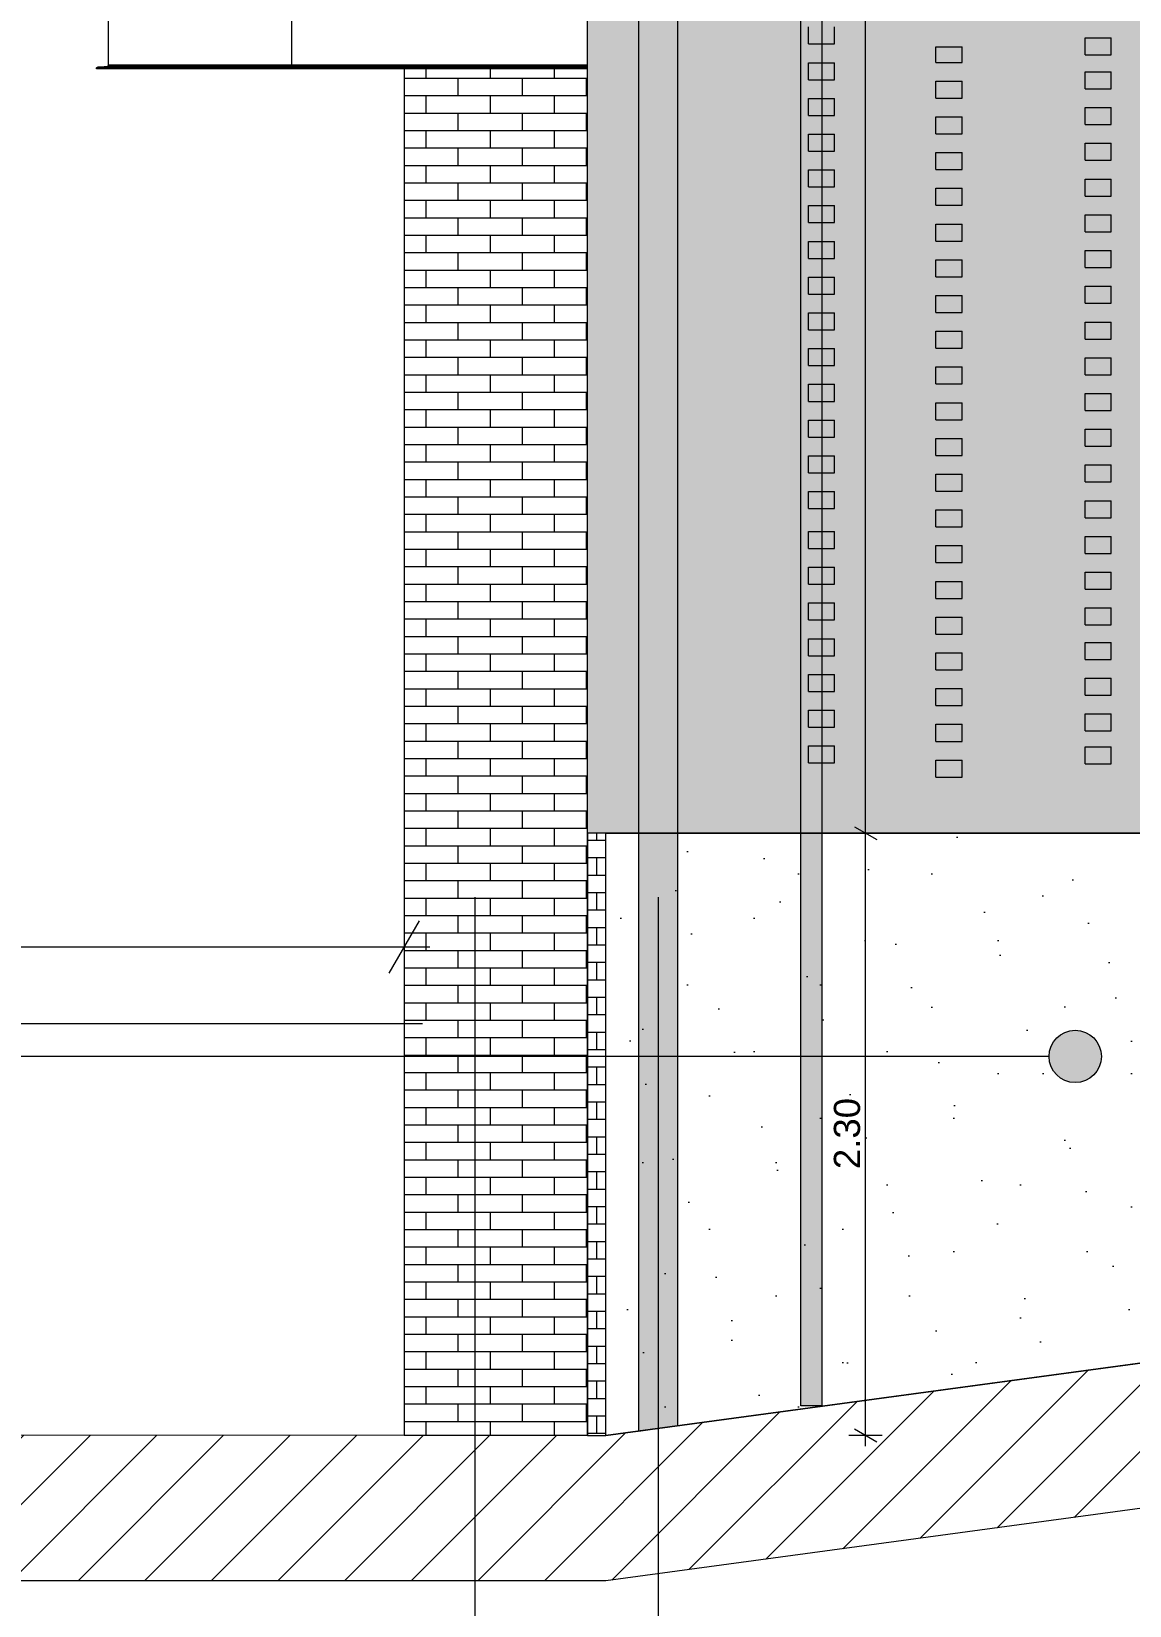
# Model space of a CAD drawing. Header units: millimetres. Extents: x 475616349 to 476941521, y 4620115302 to 4621446928.
# Drawn here: x 476719015 to 476723211, y 4620469891 to 4620475904 of the extents above; entities that cross this region are included whole.
import ezdxf

# ---------------------------------------------------------------- set-up
doc = ezdxf.new("R2010")
doc.units = ezdxf.units.MM
doc.header["$MEASUREMENT"] = 0
for name, color, linetype, lineweight in [('0_Pen_No__250_Pen_No__255', 255, 'Continuous', 0), ('0_Pen_No__250_Pen_No__7', 7, 'Continuous', 0), ('2D Drafting - General_Pen_No__7_Pen_No__250', 7, 'Continuous', 0), ('2D Drafting - General_Pen_No__7_Pen_No__7', 7, 'Continuous', 0), ('New_2D Drafting - General_Pen_No__30_Pen_No__9_Pen_No__9_Pen_No__255', 255, 'Continuous', 0), ('New_2D Drafting - General_Pen_No__30_Pen_No__9_Pen_No__9_Pen_No__42', 250, 'Continuous', 0), ('New_2D Drafting - General_Pen_No__30_Pen_No__9_Pen_No__9_Pen_No__7', 7, 'Continuous', 0), ('New_Structural - Bearing_Pen_No__1', 1, 'Continuous', 0), ('New_Structural - Bearing_Pen_No__250', 7, 'Continuous', 0), ('New_zoma_Pen_No__4', 7, 'Continuous', 0), ('New_zoma_Pen_No__7', 7, 'Continuous', 0), ('Structural - Bearing_Pen_No__7', 7, 'Continuous', 0), ('zoma_Pen_No__1', 1, 'Continuous', 0), ('zoma_Pen_No__142', 142, 'Continuous', 0), ('zoma_Pen_No__5_Pen_No__142', 142, 'Continuous', 0), ('zoma_Pen_No__5_Pen_No__144', 144, 'Continuous', 0)]:
    doc.layers.add(name, color=color, linetype=linetype, lineweight=lineweight)
doc.layers.add('New_2D Drafting - General_Pen_No__30_Pen_No__9_Pen_No__9_Pen_No__254', color=7, linetype='Continuous', lineweight=0, true_color=0xcccccc)
for name, color, linetype in [('New_zoma', 7, 'Continuous'), ('zoma', 7, 'Continuous'), ('zoma_Pen_No__5', 7, 'Continuous')]:
    doc.layers.add(name, color=color, linetype=linetype)
doc.styles.add('GENERATED_STYLE_1', font='arial.ttf')
doc.styles.add('GENERATED_STYLE_2', font='arial.ttf')
doc.linetypes.add('Break', pattern='A,0,[1,бѓЎбѓђбѓ®бѓљбѓ\x98бѓ\x98 #13 nika1.Shx,S=15.679026,R=0,X=0,Y=0],-1975.557214,0', length=1975.557214)
doc.dimstyles.new('GENERATED_STYLE__1', dxfattribs={"dimtxt": 200, "dimasz": 64.421331, "dimexe": 0.18, "dimexo": 3, "dimgap": 0.09, "dimtad": 1, "dimtih": 1, "dimtoh": 1, "dimlfac": 0.001, "dimzin": 0, "dimdsep": 46, "dimtxsty": 'GENERATED_STYLE_2', "dimblk": 'ARROWHEAD_2', "dimblk1": 'ARROWHEAD_2', "dimblk2": 'ARROWHEAD_2', "dimcen": 0.09, "dimclrd": 142, "dimclre": 142, "dimclrt": 142, "dimadec": 0, "dimazin": 0, "dimtfac": 1, "dimtdec": 4, "dimtmove": 0, "dimatfit": 3, "dimfxl": 1, "dimtolj": 1, "dimtzin": 0, "dimarcsym": 0})
doc.dimstyles.new('GENERATED_STYLE__19', dxfattribs={"dimtxt": 100, "dimasz": 64.421331, "dimexe": 0.18, "dimexo": 3, "dimgap": 0.09, "dimtad": 1, "dimlfac": 0.001, "dimzin": 0, "dimdsep": 46, "dimtxsty": 'GENERATED_STYLE_1', "dimblk": 'ARROWHEAD_2', "dimblk1": 'ARROWHEAD_2', "dimblk2": 'ARROWHEAD_2', "dimcen": 0.09, "dimclrd": 7, "dimclre": 7, "dimclrt": 7, "dimadec": 0, "dimazin": 0, "dimtfac": 1, "dimtdec": 4, "dimtmove": 0, "dimatfit": 3, "dimfxl": 1, "dimtolj": 1, "dimtzin": 0, "dimarcsym": 0})
doc.dimstyles.new('GENERATED_STYLE__4', dxfattribs={"dimtxt": 300, "dimasz": 152, "dimexe": 0.18, "dimexo": 3, "dimgap": 0.09, "dimtad": 1, "dimtih": 1, "dimtoh": 1, "dimlfac": 0.001, "dimzin": 0, "dimdsep": 46, "dimtxsty": 'GENERATED_STYLE_2', "dimblk": 'ARROWHEAD_2', "dimblk1": 'ARROWHEAD_2', "dimblk2": 'ARROWHEAD_2', "dimcen": 0.09, "dimclrd": 1, "dimclre": 1, "dimclrt": 1, "dimadec": 0, "dimazin": 0, "dimtfac": 1, "dimtdec": 4, "dimtmove": 0, "dimatfit": 3, "dimfxl": 1, "dimtolj": 1, "dimtzin": 0, "dimarcsym": 0})

# ---------------------------------------------------------------- blocks, each defined once
blk = doc.blocks.new('*D248', base_point=(476577134.1, 4620325125.7))
at = {"layer": 'zoma_Pen_No__142', "color": 142, "linetype": 'Continuous', "lineweight": 0, "transparency": 16777216}
for p, q in [((476720534.6, 4620468833.8), (476720485.7, 4620468749)), ((476720510.1, 4620468727.8), (476720510.1, 4620468855)), ((476720934.6, 4620468833.8), (476720885.7, 4620468749)), ((476720910.1, 4620468727.8), (476720910.1, 4620468855)), ((476720468.7, 4620468791.4), (476720510.1, 4620468791.4)), ((476720510.1, 4620468791.4), (476720910.1, 4620468791.4))]:
    blk.add_line(p, q, dxfattribs=at)
at = {"layer": 'zoma_Pen_No__142', "color": 142, "lineweight": 0, "transparency": 16777216, "insert": (476719953.5, 4620468831.4), "char_height": 200, "attachment_point": 7, "style": 'GENERATED_STYLE_2'}
blk.add_mtext('\\A1;{\\pql;\\fArial CYR|b0|i0|c204|p34;0.40}', dxfattribs=at)
blk = doc.blocks.new('ARROWHEAD_2')
at = {"color": 0, "linetype": 'Continuous', "lineweight": 0}
for p, q in [((-0.378, -0.655), (0.378, 0.655)), ((0, 0), (-1, 0))]:
    blk.add_line(p, q, dxfattribs=at)
blk = doc.blocks.new('*D249', base_point=(476577134.1, 4620325125.7))
at = {"layer": 'zoma_Pen_No__142', "color": 142, "linetype": 'Continuous', "lineweight": 0, "transparency": 16777216}
for p, q in [((476720934.6, 4620468833.8), (476720885.7, 4620468749)), ((476720910.1, 4620468727.8), (476720910.1, 4620468855)), ((476727431.1, 4620468833.8), (476727382.1, 4620468749)), ((476727406.6, 4620468727.8), (476727406.6, 4620468855)), ((476720910.1, 4620468791.4), (476727406.6, 4620468791.4))]:
    blk.add_line(p, q, dxfattribs=at)
at = {"layer": 'zoma_Pen_No__142', "color": 142, "lineweight": 0, "transparency": 16777216, "char_height": 200, "attachment_point": 7, "style": 'GENERATED_STYLE_2'}
for s, insert in [('\\A1;{\\pql;\\fArial CYR|b0|i0|c204|p34;6.50}', (476723892.3, 4620468831.4)), ('\\A1;{\\pql;\\fArial CYR|b0|i0|c204|p34;0.40}', (476726850, 4620468831.4))]:
    blk.add_mtext(s, dxfattribs=dict(at, insert=insert))
blk = doc.blocks.new('*D252', base_point=(476577134.1, 4620325125.7))
at = {"layer": 'zoma_Pen_No__142', "color": 142, "linetype": 'Continuous', "lineweight": 0, "transparency": 16777216}
for p, q in [((476720510.1, 4620468102.5), (476720510.1, 4620467975.4)), ((476738280.2, 4620468102.5), (476738280.2, 4620467975.4)), ((476720534.6, 4620468081.3), (476720485.7, 4620467996.6)), ((476738255.8, 4620467996.6), (476738304.7, 4620468081.3)), ((476720510.1, 4620468039), (476720468.7, 4620468039)), ((476738280.2, 4620468039), (476720510.1, 4620468039)), ((476738321.7, 4620468039), (476738280.2, 4620468039))]:
    blk.add_line(p, q, dxfattribs=at)
at = {"layer": 'zoma_Pen_No__142', "color": 142, "lineweight": 0, "transparency": 16777216, "insert": (476729053.2, 4620468079), "char_height": 200, "attachment_point": 7, "style": 'GENERATED_STYLE_2'}
blk.add_mtext('\\A1;{\\pql;\\fArial CYR|b0|i0|c204|p34;17.77}', dxfattribs=at)
blk = doc.blocks.new('*D253', base_point=(476577134.1, 4620325125.7))
at = {"layer": 'zoma_Pen_No__1', "color": 1, "linetype": 'Continuous', "lineweight": 0, "transparency": 16777216}
for p, q in [((476715580.2, 4620472556.1), (476715580.2, 4620472256.1)), ((476720439.9, 4620472556.1), (476720439.9, 4620472256.1)), ((476715637.9, 4620472506.1), (476715522.4, 4620472306.1)), ((476720382.1, 4620472306.1), (476720497.6, 4620472506.1)), ((476715580.2, 4620472406.1), (476715482.4, 4620472406.1)), ((476720439.9, 4620472406.1), (476715580.2, 4620472406.1)), ((476720537.7, 4620472406.1), (476720439.9, 4620472406.1))]:
    blk.add_line(p, q, dxfattribs=at)
at = {"layer": 'zoma_Pen_No__1', "color": 1, "lineweight": 0, "transparency": 16777216, "insert": (476717610.9, 4620472466.1), "char_height": 300, "attachment_point": 7, "style": 'GENERATED_STYLE_2'}
blk.add_mtext('\\A1;{\\pql;\\fArial CYR|b0|i0|c204|p34;6.00}', dxfattribs=at)
blk = doc.blocks.new('*D1100', base_point=(476577134.1, 4620325125.7))
at = {"layer": 'New_zoma_Pen_No__4', "color": 7, "linetype": 'Continuous', "lineweight": 0, "transparency": 16777216}
for p, q in [((476722160.3, 4620472865.3), (476722245.1, 4620472816.4)), ((476722266.3, 4620472840.9), (476722139.1, 4620472840.9)), ((476722202.7, 4620470540.7), (476722202.7, 4620472840.9)), ((476722266.3, 4620470540.7), (476722139.1, 4620470540.7)), ((476722160.3, 4620470565.2), (476722245.1, 4620470516.2)), ((476722202.7, 4620470499.2), (476722202.7, 4620470540.7))]:
    blk.add_line(p, q, dxfattribs=at)
at = {"layer": 'New_zoma_Pen_No__7', "color": 7, "lineweight": 0, "transparency": 16777216, "insert": (476722182.7, 4620471557.7), "char_height": 100, "attachment_point": 7, "rotation": 90, "style": 'GENERATED_STYLE_1'}
blk.add_mtext('\\A1;{\\pql;\\fArial|b0|i0|c0|p34;2.30}', dxfattribs=at)
blk = doc.blocks.new('*D1101', base_point=(476577134.1, 4620325125.7))
at = {"layer": 'New_zoma_Pen_No__4', "color": 7, "linetype": 'Continuous', "lineweight": 0, "transparency": 16777216}
for p, q in [((476722202.7, 4620486040.5), (476722202.7, 4620486081.9)), ((476722266.3, 4620486040.5), (476722139.1, 4620486040.5)), ((476722245.1, 4620486016), (476722160.3, 4620486064.9)), ((476722202.7, 4620472840.9), (476722202.7, 4620486040.5)), ((476722160.3, 4620472865.3), (476722245.1, 4620472816.4)), ((476722266.3, 4620472840.9), (476722139.1, 4620472840.9))]:
    blk.add_line(p, q, dxfattribs=at)
at = {"layer": 'New_zoma_Pen_No__7', "color": 7, "lineweight": 0, "transparency": 16777216, "insert": (476722182.7, 4620479269.7), "char_height": 100, "attachment_point": 7, "rotation": 90, "style": 'GENERATED_STYLE_1'}
blk.add_mtext('\\A1;{\\pql;\\fArial|b0|i0|c0|p34;13.20}', dxfattribs=at)
blk = doc.blocks.new('*D1113', base_point=(476577134.1, 4620325125.7))
at = {"layer": 'New_zoma_Pen_No__4', "color": 7, "linetype": 'Continuous', "lineweight": 0, "transparency": 16777216}
for p, q in [((476724695.2, 4620476916.4), (476724610.4, 4620476965.3)), ((476724652.8, 4620476940.9), (476724652.7, 4620472840.7)), ((476724610.3, 4620472865.2), (476724695, 4620472816.2)), ((476724589.1, 4620472840.7), (476724716.2, 4620472840.7)), ((476724652.7, 4620472840.7), (476724652.6, 4620472799.3))]:
    blk.add_line(p, q, dxfattribs=at)
at = {"layer": 'New_zoma_Pen_No__7', "color": 7, "lineweight": 0, "transparency": 16777216, "insert": (476724632.7, 4620474757.8), "char_height": 100, "attachment_point": 7, "rotation": 89.9977, "style": 'GENERATED_STYLE_1'}
blk.add_mtext('\\A1;{\\pql;\\fArial|b0|i0|c0|p34;4.10}', dxfattribs=at)
blk = doc.blocks.new('*D1120', base_point=(476577134.1, 4620325125.7))
at = {"layer": 'New_zoma_Pen_No__4', "color": 7, "linetype": 'Continuous', "lineweight": 0, "transparency": 16777216}
for p, q in [((476728226.1, 4620478540.7), (476728226, 4620476940.7)), ((476728162.4, 4620476940.7), (476728289.6, 4620476940.7)), ((476728268.4, 4620476916.2), (476728183.6, 4620476965.2)), ((476728226, 4620476940.7), (476728225.8, 4620472840.6)), ((476728183.5, 4620472865), (476728268.2, 4620472816.1)), ((476728162.3, 4620472840.6), (476728289.4, 4620472840.6)), ((476728225.8, 4620472840.6), (476728225.8, 4620472799.1))]:
    blk.add_line(p, q, dxfattribs=at)
at = {"layer": 'New_zoma_Pen_No__7', "color": 7, "lineweight": 0, "transparency": 16777216, "insert": (476728205.9, 4620474757.6), "char_height": 100, "attachment_point": 7, "rotation": 89.9977, "style": 'GENERATED_STYLE_1'}
blk.add_mtext('\\A1;{\\pql;\\fArial|b0|i0|c0|p34;4.10}', dxfattribs=at)
blk = doc.blocks.new('Line_73', base_point=(476723003.4, 4620471988))
at = {"layer": 'zoma_Pen_No__5_Pen_No__142', "linetype": 'Continuous', "lineweight": 0}
blk.add_hatch(color=142, dxfattribs=at).paths.add_polyline_path([(476722903.4, 4620471988), (476722911, 4620471949.8), (476722932.7, 4620471917.3), (476722965.2, 4620471895.6), (476723003.4, 4620471888), (476723041.7, 4620471895.6), (476723074.1, 4620471917.3), (476723095.8, 4620471949.8), (476723103.4, 4620471988), (476723095.8, 4620472026.3), (476723074.1, 4620472058.7), (476723041.7, 4620472080.4), (476723003.4, 4620472088), (476722965.2, 4620472080.4), (476722932.7, 4620472058.7), (476722911, 4620472026.3)])
at = {"layer": 'zoma_Pen_No__5_Pen_No__142', "color": 142, "linetype": 'Continuous', "lineweight": 0}
blk.add_line((476722903.4, 4620471988), (476707903.6, 4620471988), dxfattribs=at)
blk.add_circle((476723003.4, 4620471988), 100, dxfattribs=at)

msp = doc.modelspace()

# ---------------------------------------------------------------- hatches: boundary and pattern name
at = {"layer": '0_Pen_No__250_Pen_No__255', "linetype": 'Continuous', "lineweight": 0, "true_color": 0x3f3f3f}
msp.add_hatch(color=250, dxfattribs=at).paths.add_polyline_path([(476721955.673, 4620482806.046), (476722035.672, 4620482806.046), (476722035.672, 4620470653.417), (476721955.347, 4620470653.417)])
at = {"layer": '2D Drafting - General_Pen_No__7_Pen_No__7', "linetype": 'Continuous', "lineweight": 0}
h = msp.add_hatch(dxfattribs=at)
h.set_pattern_fill('MASONRY_BLOCK', style=0, pattern_type=2)
h.set_pattern_definition([(45, (476577134.07, 4620325125.74), (-127.27922, 127.27922), [])])
h.paths.add_polyline_path([(476747223.408, 4620472841.511), (476747223.408, 4620472284.525), (476738189.088, 4620472284.525), (476721210.131, 4620469985.011), (476715272.145, 4620469985.019), (476715272.146, 4620470542.314), (476720510.154, 4620470541.027), (476721210.132, 4620470540.683), (476738209.815, 4620472841.511)])
at = {"layer": 'New_2D Drafting - General_Pen_No__30_Pen_No__9_Pen_No__9_Pen_No__254', "linetype": 'Continuous', "lineweight": 0, "true_color": 0xcccccc}
h = msp.add_hatch(dxfattribs=at)
h.set_pattern_fill('BRICK___RUNNING_BOND', color=254, style=0, pattern_type=2)
h.set_pattern_definition([(0, (476731109.86, 4620481050.07), (0, 66.64), []), (90, (476731109.86, 4620481050.07), (-244.8, 0), [66.64, -66.64]), (90, (476731232.26, 4620481116.7), (-244.8, 0), [66.64, -66.64])])
h.paths.add_polyline_path([(476721139.846, 4620476040.844), (476721139.846, 4620486040.451), (476738280.212, 4620486040.447), (476738280.212, 4620485580.856), (476738280.219, 4620475470.855), (476738209.815, 4620475470.855), (476738209.815, 4620472841.511), (476738205.261, 4620472840.855), (476721139.846, 4620472840.855)])
h.paths.add_polyline_path([(476724810.212, 4620478540.855), (476724810.212, 4620476940.855), (476726410.212, 4620476940.855), (476726410.212, 4620478540.855)], flags=0)
h.paths.add_polyline_path([(476724810.212, 4620480140.855), (476726410.212, 4620480140.855), (476726410.212, 4620481740.855), (476724810.212, 4620481740.855)], flags=0)
h.paths.add_polyline_path([(476726410.212, 4620483340.854), (476726410.212, 4620484940.855), (476724810.212, 4620484940.855), (476724810.212, 4620483340.854)], flags=0)
h.paths.add_polyline_path([(476728410.07, 4620473740.854), (476728410.07, 4620475340.854), (476730010.07, 4620475340.854), (476730010.07, 4620473740.854)], flags=0)
h.paths.add_polyline_path([(476730010.984, 4620480140.855), (476730010.984, 4620481740.855), (476728410.551, 4620481740.855), (476728410.551, 4620480140.855)], flags=0)
h.paths.add_polyline_path([(476728410.551, 4620476940.855), (476730010.984, 4620476940.855), (476730010.984, 4620478540.855), (476728410.551, 4620478540.855)], flags=0)
h.paths.add_polyline_path([(476730010.551, 4620483340.854), (476728410.551, 4620483340.854), (476728410.551, 4620484940.854), (476730010.551, 4620484940.854)], flags=0)
h = msp.add_hatch(dxfattribs=at)
h.set_pattern_fill('BRICK___RUNNING_BOND', color=254, style=0, pattern_type=2)
h.set_pattern_definition([(0, (476720768.716, 4620471193.756), (0, 66.64), []), (90, (476720768.72, 4620471193.76), (-244.8, 0), [66.64, -66.64]), (90, (476720891.12, 4620471260.4), (-244.8, 0), [66.64, -66.64])])
h.paths.add_polyline_path([(476720439.86, 4620470541.044), (476721139.86, 4620470541.044), (476721139.86, 4620475760.859), (476720439.86, 4620475760.859)])
h = msp.add_hatch(dxfattribs=at)
h.set_pattern_fill('BRICK___RUNNING_BOND', color=254, style=0, pattern_type=2)
h.set_pattern_definition([(0, (476721175.01, 4620472414.446), (0, 66.64), []), (90, (476721175, 4620472414.45), (-244.8, 0), [66.64, -66.64]), (90, (476721297.4, 4620472481.09), (-244.8, 0), [66.64, -66.64])])
h.paths.add_polyline_path([(476721139.86, 4620472840.855), (476721139.86, 4620470540.683), (476721210.154, 4620470540.683), (476721210.154, 4620472840.855)])
at = {"layer": 'New_2D Drafting - General_Pen_No__30_Pen_No__9_Pen_No__9_Pen_No__255', "linetype": 'Continuous', "lineweight": 0}
msp.add_hatch(color=255, dxfattribs=at).paths.add_polyline_path([(476721335.143, 4620470556.955), (476721485.143, 4620470578.571), (476721485.143, 4620485340.881), (476721335.143, 4620485340.881)])
at = {"layer": 'New_2D Drafting - General_Pen_No__30_Pen_No__9_Pen_No__9_Pen_No__42', "linetype": 'Continuous', "lineweight": 0}
h = msp.add_hatch(dxfattribs=at)
h.set_pattern_fill('CUT_STONE', color=250, style=0, pattern_type=2)
h.set_pattern_definition([(45, (476731109.86, 4620481850.07), (-254.5584, 254.5584), [0, -240, 0, -360]), (110, (476731909.86, 4620481850.07), (338.289, 123.127), [0, -176, 0, -304])])
h.paths.add_polyline_path([(476721210.154, 4620472840.855), (476738205.261, 4620472840.855), (476721210.154, 4620470540.683)])

# ---------------------------------------------------------------- linework, layer by layer
at = {"layer": '0_Pen_No__250_Pen_No__7', "color": 7, "linetype": 'Continuous', "lineweight": 0, "flags": 128}
msp.add_lwpolyline([(476721955.673, 4620482806.046), (476722035.672, 4620482806.046), (476722035.672, 4620470653.417), (476721955.347, 4620470653.417)], close=True, dxfattribs=at)
at = {"layer": '2D Drafting - General_Pen_No__7_Pen_No__250', "color": 7, "linetype": 'Continuous', "lineweight": 0, "flags": 128}
msp.add_lwpolyline([(476747223.408, 4620472841.511), (476747223.408, 4620472284.525), (476738189.088, 4620472284.525), (476721210.131, 4620469985.011), (476715272.145, 4620469985.019), (476715272.146, 4620470542.314), (476720510.154, 4620470541.027), (476721210.132, 4620470540.683), (476738209.815, 4620472841.511)], close=True, dxfattribs=at)
at = {"layer": 'New_2D Drafting - General_Pen_No__30_Pen_No__9_Pen_No__9_Pen_No__7', "color": 7, "linetype": 'Continuous', "lineweight": 0, "flags": 128}
for points in [[(476721139.846, 4620476040.844), (476721139.846, 4620486040.451), (476738280.212, 4620486040.447), (476738280.212, 4620485580.856), (476738280.219, 4620475470.855), (476738209.815, 4620475470.855), (476738209.815, 4620472841.511), (476738205.261, 4620472840.855), (476721139.846, 4620472840.855)], [(476721335.143, 4620470556.955), (476721485.143, 4620470578.571), (476721485.143, 4620485340.881), (476721335.143, 4620485340.881)], [(476720439.86, 4620470541.044), (476721139.86, 4620470541.044), (476721139.86, 4620475760.859), (476720439.86, 4620475760.859)], [(476721139.86, 4620472840.855), (476721139.86, 4620470540.683), (476721210.154, 4620470540.683), (476721210.154, 4620472840.855)], [(476721210.154, 4620472840.855), (476738205.261, 4620472840.855), (476721210.154, 4620470540.683)]]:
    msp.add_lwpolyline(points, close=True, dxfattribs=at)
at = {"layer": 'New_Structural - Bearing_Pen_No__1', "color": 1, "linetype": 'Break', "lineweight": 0}
msp.add_line((476715580.154, 4620472114.387), (476720510.154, 4620472114.387), dxfattribs=at)
at = {"layer": 'New_Structural - Bearing_Pen_No__250', "color": 7, "linetype": 'Continuous', "lineweight": 0}
for p, q in [((476721984.481, 4620475855.907), (476721984.481, 4620475920.907)), ((476722084.153, 4620475855.907), (476722084.153, 4620475920.907)), ((476723041.326, 4620475879.703), (476723140.998, 4620475879.703)), ((476723041.326, 4620475814.703), (476723041.326, 4620475879.703)), ((476723140.998, 4620475814.703), (476723140.998, 4620475879.703)), ((476721984.481, 4620475855.907), (476722084.153, 4620475855.907)), ((476722471.444, 4620475844.482), (476722571.117, 4620475844.482)), ((476722471.444, 4620475785.752), (476722471.444, 4620475844.482)), ((476722571.117, 4620475785.752), (476722571.117, 4620475844.482)), ((476723041.326, 4620475814.703), (476723140.998, 4620475814.703)), ((476721984.481, 4620475784.39), (476722084.153, 4620475784.39)), ((476721984.481, 4620475719.39), (476721984.481, 4620475784.39)), ((476722084.153, 4620475719.39), (476722084.153, 4620475784.39)), ((476722471.444, 4620475785.752), (476722571.117, 4620475785.752)), ((476723041.326, 4620475684.455), (476723041.326, 4620475749.455)), ((476723041.326, 4620475749.455), (476723140.998, 4620475749.455)), ((476723140.998, 4620475684.455), (476723140.998, 4620475749.455)), ((476721984.481, 4620475719.39), (476722084.153, 4620475719.39)), ((476722471.444, 4620475649.235), (476722471.444, 4620475714.235)), ((476722471.444, 4620475714.235), (476722571.117, 4620475714.235)), ((476722571.117, 4620475649.235), (476722571.117, 4620475714.235)), ((476723041.326, 4620475684.455), (476723140.998, 4620475684.455)), ((476721984.481, 4620475647.873), (476722084.153, 4620475647.873)), ((476721984.481, 4620475582.873), (476721984.481, 4620475647.873)), ((476722084.153, 4620475582.873), (476722084.153, 4620475647.873)), ((476722471.444, 4620475649.235), (476722571.117, 4620475649.235)), ((476721984.481, 4620475582.873), (476722084.153, 4620475582.873)), ((476722471.444, 4620475577.717), (476722571.117, 4620475577.717)), ((476722471.444, 4620475512.717), (476722471.444, 4620475577.717)), ((476722571.117, 4620475512.717), (476722571.117, 4620475577.717)), ((476723041.326, 4620475612.938), (476723140.998, 4620475612.938)), ((476723041.326, 4620475547.938), (476723041.326, 4620475612.938)), ((476723140.998, 4620475547.938), (476723140.998, 4620475612.938)), ((476721984.481, 4620475511.355), (476722084.153, 4620475511.355)), ((476721984.481, 4620475446.355), (476721984.481, 4620475511.355)), ((476722084.153, 4620475446.355), (476722084.153, 4620475511.355)), ((476722471.444, 4620475512.717), (476722571.117, 4620475512.717)), ((476723041.326, 4620475547.938), (476723140.998, 4620475547.938)), ((476721984.481, 4620475446.355), (476722084.153, 4620475446.355)), ((476722471.444, 4620475441.2), (476722571.117, 4620475441.2)), ((476722471.444, 4620475376.2), (476722471.444, 4620475441.2)), ((476722571.117, 4620475376.2), (476722571.117, 4620475441.2)), ((476723041.326, 4620475476.42), (476723140.998, 4620475476.42)), ((476723041.326, 4620475411.42), (476723041.326, 4620475476.42)), ((476723140.998, 4620475411.42), (476723140.998, 4620475476.42)), ((476722471.444, 4620475376.2), (476722571.117, 4620475376.2)), ((476723041.326, 4620475411.42), (476723140.998, 4620475411.42)), ((476721984.481, 4620475374.838), (476722084.153, 4620475374.838)), ((476721984.481, 4620475309.838), (476721984.481, 4620475374.838)), ((476722084.153, 4620475309.838), (476722084.153, 4620475374.838)), ((476723041.326, 4620475339.903), (476723140.998, 4620475339.903)), ((476723041.326, 4620475274.903), (476723041.326, 4620475339.903)), ((476723140.998, 4620475274.903), (476723140.998, 4620475339.903)), ((476721984.481, 4620475309.838), (476722084.153, 4620475309.838)), ((476722471.444, 4620475304.683), (476722571.117, 4620475304.683)), ((476722471.444, 4620475239.683), (476722471.444, 4620475304.683)), ((476722571.117, 4620475239.683), (476722571.117, 4620475304.683)), ((476723041.326, 4620475274.903), (476723140.998, 4620475274.903)), ((476721984.481, 4620475238.321), (476722084.153, 4620475238.321)), ((476721984.481, 4620475173.321), (476721984.481, 4620475238.321)), ((476722084.153, 4620475173.321), (476722084.153, 4620475238.321)), ((476722471.444, 4620475239.683), (476722571.117, 4620475239.683)), ((476723041.326, 4620475203.386), (476723140.998, 4620475203.386)), ((476723041.326, 4620475138.386), (476723041.326, 4620475203.386)), ((476723140.998, 4620475138.386), (476723140.998, 4620475203.386)), ((476721984.481, 4620475173.321), (476722084.153, 4620475173.321)), ((476722471.444, 4620475168.166), (476722571.117, 4620475168.166)), ((476722471.444, 4620475103.166), (476722471.444, 4620475168.166)), ((476722571.117, 4620475103.166), (476722571.117, 4620475168.166)), ((476723041.326, 4620475138.386), (476723140.998, 4620475138.386)), ((476721984.481, 4620475101.804), (476722084.153, 4620475101.804)), ((476721984.481, 4620475036.804), (476721984.481, 4620475101.804)), ((476722084.153, 4620475036.804), (476722084.153, 4620475101.804)), ((476722471.444, 4620475103.166), (476722571.117, 4620475103.166)), ((476721984.481, 4620475036.804), (476722084.153, 4620475036.804)), ((476722471.444, 4620475031.648), (476722571.117, 4620475031.648)), ((476722471.444, 4620474966.648), (476722471.444, 4620475031.648)), ((476722571.117, 4620474966.648), (476722571.117, 4620475031.648)), ((476723041.326, 4620475066.869), (476723140.998, 4620475066.869)), ((476723041.326, 4620475001.869), (476723041.326, 4620475066.869)), ((476723140.998, 4620475001.869), (476723140.998, 4620475066.869)), ((476721984.481, 4620474965.286), (476722084.153, 4620474965.286)), ((476721984.481, 4620474900.286), (476721984.481, 4620474965.286)), ((476722084.153, 4620474900.286), (476722084.153, 4620474965.286)), ((476722471.444, 4620474966.648), (476722571.117, 4620474966.648)), ((476723041.326, 4620475001.869), (476723140.998, 4620475001.869)), ((476721984.481, 4620474900.286), (476722084.153, 4620474900.286)), ((476722471.444, 4620474895.131), (476722571.117, 4620474895.131)), ((476722471.444, 4620474830.131), (476722471.444, 4620474895.131)), ((476722571.117, 4620474830.131), (476722571.117, 4620474895.131)), ((476723041.326, 4620474930.351), (476723140.998, 4620474930.351)), ((476723041.326, 4620474865.351), (476723041.326, 4620474930.351)), ((476723140.998, 4620474865.351), (476723140.998, 4620474930.351)), ((476723041.326, 4620474865.351), (476723140.998, 4620474865.351)), ((476721984.481, 4620474828.769), (476722084.153, 4620474828.769)), ((476721984.481, 4620474763.769), (476721984.481, 4620474828.769)), ((476722084.153, 4620474763.769), (476722084.153, 4620474828.769)), ((476722471.444, 4620474830.131), (476722571.117, 4620474830.131)), ((476723041.326, 4620474793.834), (476723140.998, 4620474793.834)), ((476723041.326, 4620474728.834), (476723041.326, 4620474793.834)), ((476723140.998, 4620474728.834), (476723140.998, 4620474793.834)), ((476721984.481, 4620474763.769), (476722084.153, 4620474763.769)), ((476722471.444, 4620474758.614), (476722571.117, 4620474758.614)), ((476722471.444, 4620474693.614), (476722471.444, 4620474758.614)), ((476722571.117, 4620474693.614), (476722571.117, 4620474758.614)), ((476723041.326, 4620474728.834), (476723140.998, 4620474728.834)), ((476721984.481, 4620474692.252), (476722084.153, 4620474692.252)), ((476721984.481, 4620474627.252), (476721984.481, 4620474692.252)), ((476722084.153, 4620474627.252), (476722084.153, 4620474692.252)), ((476722471.444, 4620474693.614), (476722571.117, 4620474693.614)), ((476723041.326, 4620474657.317), (476723140.998, 4620474657.317)), ((476723041.326, 4620474592.317), (476723041.326, 4620474657.317)), ((476723140.998, 4620474592.317), (476723140.998, 4620474657.317)), ((476721984.481, 4620474627.252), (476722084.153, 4620474627.252)), ((476722471.444, 4620474622.096), (476722571.117, 4620474622.096)), ((476722471.444, 4620474557.096), (476722471.444, 4620474622.096)), ((476722571.117, 4620474557.096), (476722571.117, 4620474622.096)), ((476721984.481, 4620474555.734), (476722084.153, 4620474555.734)), ((476721984.481, 4620474490.734), (476721984.481, 4620474555.734)), ((476722084.153, 4620474490.734), (476722084.153, 4620474555.734)), ((476722471.444, 4620474557.096), (476722571.117, 4620474557.096)), ((476723041.326, 4620474592.317), (476723140.998, 4620474592.317)), ((476721984.481, 4620474490.734), (476722084.153, 4620474490.734)), ((476722471.444, 4620474485.579), (476722571.117, 4620474485.579)), ((476722471.444, 4620474420.579), (476722471.444, 4620474485.579)), ((476722571.117, 4620474420.579), (476722571.117, 4620474485.579)), ((476723041.326, 4620474520.799), (476723140.998, 4620474520.799)), ((476723041.326, 4620474455.799), (476723041.326, 4620474520.799)), ((476723140.998, 4620474455.799), (476723140.998, 4620474520.799)), ((476721984.481, 4620474419.217), (476722084.153, 4620474419.217)), ((476721984.481, 4620474354.217), (476721984.481, 4620474419.217)), ((476722084.153, 4620474354.217), (476722084.153, 4620474419.217)), ((476722471.444, 4620474420.579), (476722571.117, 4620474420.579)), ((476723041.326, 4620474455.799), (476723140.998, 4620474455.799)), ((476721984.481, 4620474354.217), (476722084.153, 4620474354.217)), ((476723041.326, 4620474384.282), (476723140.998, 4620474384.282)), ((476723041.326, 4620474319.282), (476723041.326, 4620474384.282)), ((476723140.998, 4620474319.282), (476723140.998, 4620474384.282)), ((476722471.444, 4620474349.062), (476722571.117, 4620474349.062)), ((476722471.444, 4620474284.062), (476722471.444, 4620474349.062)), ((476722571.117, 4620474284.062), (476722571.117, 4620474349.062)), ((476723041.326, 4620474319.282), (476723140.998, 4620474319.282)), ((476721984.481, 4620474282.7), (476722084.153, 4620474282.7)), ((476721984.481, 4620474217.7), (476721984.481, 4620474282.7)), ((476722084.153, 4620474217.7), (476722084.153, 4620474282.7)), ((476722471.444, 4620474284.062), (476722571.117, 4620474284.062)), ((476723041.326, 4620474247.765), (476723140.998, 4620474247.765)), ((476723041.326, 4620474182.765), (476723041.326, 4620474247.765)), ((476723140.998, 4620474182.765), (476723140.998, 4620474247.765)), ((476721984.481, 4620474217.7), (476722084.153, 4620474217.7)), ((476722471.444, 4620474212.545), (476722571.117, 4620474212.545)), ((476722471.444, 4620474147.545), (476722471.444, 4620474212.545)), ((476722571.117, 4620474147.545), (476722571.117, 4620474212.545)), ((476723041.326, 4620474182.765), (476723140.998, 4620474182.765)), ((476721984.481, 4620474146.183), (476722084.153, 4620474146.183)), ((476721984.481, 4620474081.183), (476721984.481, 4620474146.183)), ((476722084.153, 4620474081.183), (476722084.153, 4620474146.183)), ((476722471.444, 4620474147.545), (476722571.117, 4620474147.545)), ((476721984.481, 4620474081.183), (476722084.153, 4620474081.183)), ((476722471.444, 4620474076.027), (476722571.117, 4620474076.027)), ((476722471.444, 4620474011.027), (476722471.444, 4620474076.027)), ((476722571.117, 4620474011.027), (476722571.117, 4620474076.027)), ((476723041.326, 4620474111.248), (476723140.998, 4620474111.248)), ((476723041.326, 4620474046.248), (476723041.326, 4620474111.248)), ((476723140.998, 4620474046.248), (476723140.998, 4620474111.248)), ((476721984.481, 4620473993.603), (476722084.153, 4620473993.603)), ((476721984.481, 4620473928.603), (476721984.481, 4620473993.603)), ((476722084.153, 4620473928.603), (476722084.153, 4620473993.603)), ((476722471.444, 4620474011.027), (476722571.117, 4620474011.027)), ((476723041.326, 4620474046.248), (476723140.998, 4620474046.248)), ((476722471.444, 4620473939.51), (476722571.117, 4620473939.51)), ((476722471.444, 4620473874.51), (476722471.444, 4620473939.51)), ((476722571.117, 4620473874.51), (476722571.117, 4620473939.51)), ((476723041.326, 4620473974.73), (476723140.998, 4620473974.73)), ((476723041.326, 4620473909.73), (476723041.326, 4620473974.73)), ((476723140.998, 4620473909.73), (476723140.998, 4620473974.73)), ((476721984.481, 4620473928.603), (476722084.153, 4620473928.603)), ((476722471.444, 4620473874.51), (476722571.117, 4620473874.51)), ((476723041.326, 4620473909.73), (476723140.998, 4620473909.73)), ((476721984.481, 4620473857.086), (476722084.153, 4620473857.086)), ((476721984.481, 4620473792.086), (476721984.481, 4620473857.086)), ((476722084.153, 4620473792.086), (476722084.153, 4620473857.086)), ((476723041.326, 4620473838.213), (476723140.998, 4620473838.213)), ((476723041.326, 4620473773.213), (476723041.326, 4620473838.213)), ((476723140.998, 4620473773.213), (476723140.998, 4620473838.213)), ((476721984.481, 4620473792.086), (476722084.153, 4620473792.086)), ((476722471.444, 4620473802.993), (476722571.117, 4620473802.993)), ((476722471.444, 4620473737.993), (476722471.444, 4620473802.993)), ((476722571.117, 4620473737.993), (476722571.117, 4620473802.993)), ((476723041.326, 4620473773.213), (476723140.998, 4620473773.213)), ((476721984.481, 4620473720.569), (476722084.153, 4620473720.569)), ((476721984.481, 4620473655.569), (476721984.481, 4620473720.569)), ((476722084.153, 4620473655.569), (476722084.153, 4620473720.569)), ((476722471.444, 4620473737.993), (476722571.117, 4620473737.993)), ((476723041.326, 4620473701.696), (476723140.998, 4620473701.696)), ((476723041.326, 4620473636.696), (476723041.326, 4620473701.696)), ((476723140.998, 4620473636.696), (476723140.998, 4620473701.696)), ((476721984.481, 4620473655.569), (476722084.153, 4620473655.569)), ((476722471.444, 4620473666.476), (476722571.117, 4620473666.476)), ((476722471.444, 4620473601.476), (476722471.444, 4620473666.476)), ((476722571.117, 4620473601.476), (476722571.117, 4620473666.476)), ((476723041.326, 4620473636.696), (476723140.998, 4620473636.696)), ((476721984.481, 4620473584.051), (476722084.153, 4620473584.051)), ((476721984.481, 4620473519.051), (476721984.481, 4620473584.051)), ((476722084.153, 4620473519.051), (476722084.153, 4620473584.051)), ((476722471.444, 4620473601.476), (476722571.117, 4620473601.476)), ((476721984.481, 4620473519.051), (476722084.153, 4620473519.051)), ((476722471.444, 4620473529.958), (476722571.117, 4620473529.958)), ((476722471.444, 4620473464.958), (476722471.444, 4620473529.958)), ((476722571.117, 4620473464.958), (476722571.117, 4620473529.958)), ((476723041.326, 4620473570.072), (476723140.998, 4620473570.072)), ((476723041.326, 4620473505.072), (476723041.326, 4620473570.072)), ((476723140.998, 4620473505.072), (476723140.998, 4620473570.072)), ((476722471.444, 4620473464.958), (476722571.117, 4620473464.958)), ((476723041.326, 4620473505.072), (476723140.998, 4620473505.072)), ((476721984.481, 4620473447.534), (476722084.153, 4620473447.534)), ((476721984.481, 4620473382.534), (476721984.481, 4620473447.534)), ((476722084.153, 4620473382.534), (476722084.153, 4620473447.534)), ((476722471.444, 4620473393.441), (476722571.117, 4620473393.441)), ((476722471.444, 4620473328.441), (476722471.444, 4620473393.441)), ((476722571.117, 4620473328.441), (476722571.117, 4620473393.441)), ((476723041.326, 4620473433.554), (476723140.998, 4620473433.554)), ((476723041.326, 4620473368.554), (476723041.326, 4620473433.554)), ((476723140.998, 4620473368.554), (476723140.998, 4620473433.554)), ((476721984.481, 4620473382.534), (476722084.153, 4620473382.534)), ((476723041.326, 4620473368.554), (476723140.998, 4620473368.554)), ((476721984.481, 4620473311.017), (476722084.153, 4620473311.017)), ((476721984.481, 4620473246.017), (476721984.481, 4620473311.017)), ((476722084.153, 4620473246.017), (476722084.153, 4620473311.017)), ((476722471.444, 4620473328.441), (476722571.117, 4620473328.441)), ((476723041.326, 4620473297.037), (476723140.998, 4620473297.037)), ((476723041.326, 4620473232.037), (476723041.326, 4620473297.037)), ((476723140.998, 4620473232.037), (476723140.998, 4620473297.037)), ((476721984.481, 4620473246.017), (476722084.153, 4620473246.017)), ((476722471.444, 4620473256.924), (476722571.117, 4620473256.924)), ((476722471.444, 4620473191.924), (476722471.444, 4620473256.924)), ((476722571.117, 4620473191.924), (476722571.117, 4620473256.924)), ((476723041.326, 4620473232.037), (476723140.998, 4620473232.037)), ((476721984.481, 4620473174.499), (476722084.153, 4620473174.499)), ((476721984.481, 4620473109.499), (476721984.481, 4620473174.499)), ((476722084.153, 4620473109.499), (476722084.153, 4620473174.499)), ((476722471.444, 4620473191.924), (476722571.117, 4620473191.924)), ((476723041.326, 4620473170.414), (476723140.998, 4620473170.414)), ((476723041.326, 4620473105.414), (476723041.326, 4620473170.414)), ((476723140.998, 4620473105.414), (476723140.998, 4620473170.414)), ((476721984.481, 4620473109.499), (476722084.153, 4620473109.499)), ((476722471.444, 4620473120.406), (476722571.117, 4620473120.406)), ((476722471.444, 4620473055.406), (476722471.444, 4620473120.406)), ((476722571.117, 4620473055.406), (476722571.117, 4620473120.406)), ((476723041.326, 4620473105.414), (476723140.998, 4620473105.414)), ((476722471.444, 4620473055.406), (476722571.117, 4620473055.406))]:
    msp.add_line(p, q, dxfattribs=at)
at = {"layer": 'Structural - Bearing_Pen_No__7', "color": 7, "linetype": 'Continuous', "lineweight": 0}
for p, q in [((476719310.366, 4620475775.255), (476719310.366, 4620475966.464)), ((476720010.229, 4620475775.254), (476720010.23, 4620475966.464)), ((476719264.04, 4620475763.355), (476719264.44, 4620475764.886)), ((476719264.04, 4620475760.86), (476719264.04, 4620475763.355)), ((476720009.912, 4620475763.354), (476719264.04, 4620475763.355)), ((476720009.912, 4620475760.859), (476719264.04, 4620475760.86)), ((476719264.44, 4620475764.886), (476719265.577, 4620475766.183)), ((476719265.577, 4620475766.183), (476719267.281, 4620475767.05)), ((476719267.281, 4620475767.05), (476719268.502, 4620475767.31)), ((476719268.502, 4620475767.31), (476719305.904, 4620475771.3)), ((476720009.912, 4620475767.309), (476719268.502, 4620475767.31)), ((476719305.904, 4620475771.3), (476719307.125, 4620475771.559)), ((476720009.912, 4620475771.299), (476719305.904, 4620475771.3)), ((476719307.125, 4620475771.559), (476719308.828, 4620475772.426)), ((476719308.828, 4620475772.426), (476719309.966, 4620475773.724)), ((476719309.966, 4620475773.724), (476719310.366, 4620475775.255)), ((476720009.912, 4620475775.254), (476719310.366, 4620475775.255)), ((476719963.903, 4620475763.354), (476719964.303, 4620475764.885)), ((476719963.903, 4620475760.859), (476719963.903, 4620475763.354)), ((476721139.86, 4620475763.354), (476719963.903, 4620475763.354)), ((476721139.86, 4620475760.859), (476719963.903, 4620475760.859)), ((476719964.303, 4620475764.885), (476719965.441, 4620475766.183)), ((476719965.441, 4620475766.183), (476719967.144, 4620475767.05)), ((476719967.144, 4620475767.05), (476719968.366, 4620475767.31)), ((476719968.366, 4620475767.31), (476720005.767, 4620475771.299)), ((476721139.86, 4620475767.309), (476719968.366, 4620475767.31)), ((476720005.767, 4620475771.299), (476720006.989, 4620475771.559)), ((476721139.86, 4620475771.299), (476720005.767, 4620475771.299)), ((476720006.989, 4620475771.559), (476720008.692, 4620475772.426)), ((476720008.692, 4620475772.426), (476720009.83, 4620475773.724)), ((476720009.83, 4620475773.724), (476720010.229, 4620475775.254)), ((476721139.86, 4620475775.254), (476720010.229, 4620475775.254))]:
    msp.add_line(p, q, dxfattribs=at)
at = {"layer": 'zoma_Pen_No__5_Pen_No__144', "color": 144, "linetype": 'Continuous', "lineweight": 0}
for p, q in [((476720710.143, 4620472596.472), (476720710.143, 4620467271.647)), ((476721409.86, 4620472596.472), (476721409.86, 4620467271.647))]:
    msp.add_line(p, q, dxfattribs=at)

# ---------------------------------------------------------------- block references
at = {"layer": 'zoma_Pen_No__5', "color": 142, "linetype": 'Continuous', "lineweight": 0}
msp.add_blockref('Line_73', (476723003.43, 4620471988.038), dxfattribs=at)

# ---------------------------------------------------------------- dimensions: what is measured, and where the dimension line sits
at = {"layer": 'New_zoma', "color": 7, "linetype": 'Continuous', "lineweight": 0}
for base, p1, p2, angle, picture, middle, turn in [((476722202.677, 4620486040.451), (476721139.846, 4620472840.855), (476721139.846, 4620486040.451), 90, '*D1101', (476722132.677, 4620479437.682), 90), ((476728225.845, 4620472840.57), (476724810.212, 4620476940.855), (476721139.846, 4620472840.855), 269.9976977, '*D1120', (476728155.928, 4620474887.5), 89.9976977), ((476724652.651, 4620472840.713), (476724810.212, 4620476940.855), (476721139.846, 4620472840.855), 269.9976977, '*D1113', (476724582.734, 4620474887.643), 89.9976977), ((476722202.677, 4620472840.855), (476721210.154, 4620470540.683), (476721139.846, 4620472840.855), 90, '*D1100', (476722132.677, 4620471687.622), 90)]:
    dim = msp.add_linear_dim(base=base, p1=p1, p2=p2, angle=angle, dimstyle='GENERATED_STYLE__19', dxfattribs=at)
    dim.commit()
    dim.dimension.update_dxf_attribs({"geometry": picture, "text_midpoint": middle, "dimtype": 160, "text_rotation": turn})
at = {"layer": 'zoma', "color": 142, "linetype": 'Continuous', "lineweight": 0}
for base, p1, p2, picture, middle in [((476720910.143, 4620468791.383), (476720510.143, 4620492949.778), (476720910.143, 4620492949.778), '*D248', (476720213.295, 4620468931.383)), ((476727406.581, 4620468791.383), (476720910.143, 4620492949.778), (476727406.581, 4620468748.852), '*D249', (476724152.069, 4620468931.383))]:
    dim = msp.add_linear_dim(base=base, p1=p1, p2=p2, dimstyle='GENERATED_STYLE__1', dxfattribs=at)
    dim.commit()
    dim.dimension.update_dxf_attribs({"geometry": picture, "text_midpoint": middle, "dimtype": 160})
at = {"layer": 'zoma', "color": 1, "linetype": 'Continuous', "lineweight": 0}
dim = msp.add_linear_dim(base=(476715580.154, 4620472406.077), p1=(476720439.86, 4620472406.077), p2=(476715580.154, 4620472458.858), angle=180, text='6.00', dimstyle='GENERATED_STYLE__4', dxfattribs=at)
dim.commit()
dim.dimension.update_dxf_attribs({"geometry": '*D253', "text_midpoint": (476718000.568, 4620472616.077), "dimtype": 160})
at = {"layer": 'zoma', "color": 142, "linetype": 'Continuous', "lineweight": 0}
dim = msp.add_linear_dim(base=(476720510.143, 4620468038.954), p1=(476738280.221, 4620470510.679), p2=(476720510.143, 4620468791.383), angle=180, dimstyle='GENERATED_STYLE__1', dxfattribs=at)
dim.commit()
dim.dimension.update_dxf_attribs({"geometry": '*D252', "text_midpoint": (476729389.24, 4620468178.954), "dimtype": 160})

doc.saveas('drawing.dxf')
